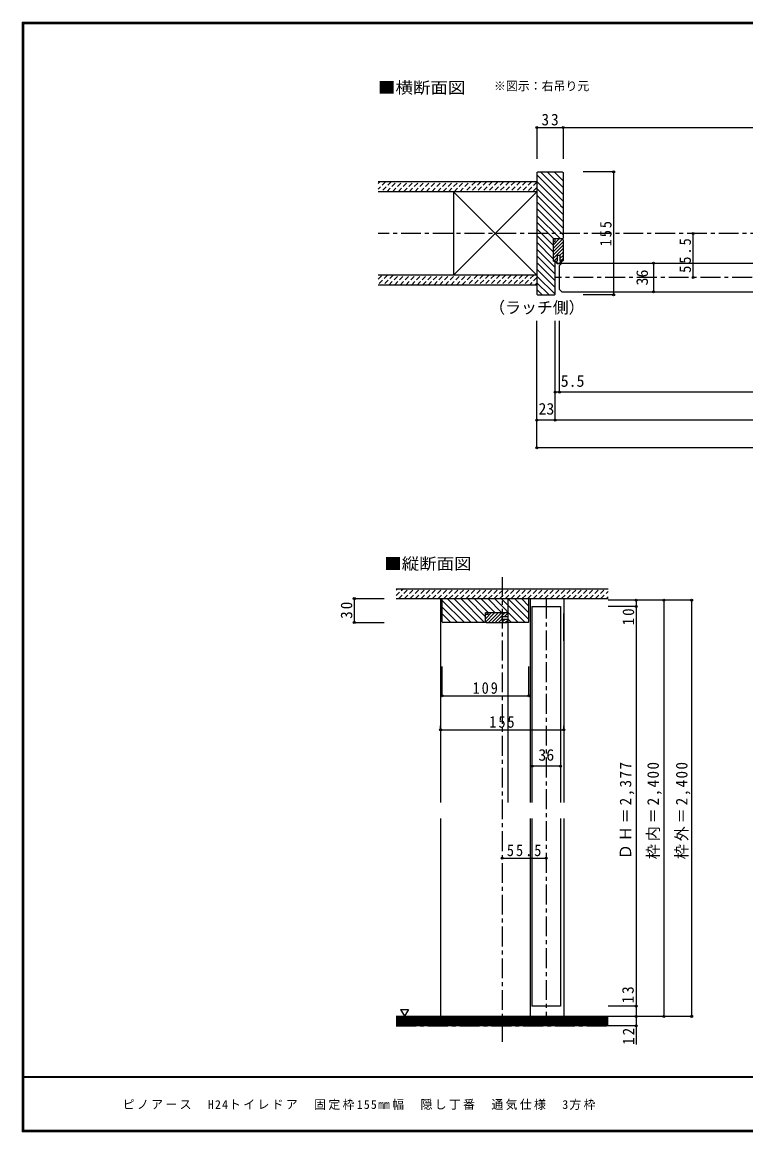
# Model space of a CAD drawing. Units: millimetres at full size, sheet at 1:5. Extents: x -973 to 977, y -718 to 696.
# Drawn here: x -973 to -62, y -701 to 696 of the extents above; entities that cross this region are included whole.
import ezdxf
from ezdxf.enums import TextEntityAlignment as Align

# ---------------------------------------------------------------- set-up
doc = ezdxf.new("R2010")
doc.units = ezdxf.units.MM
doc.header["$LTSCALE"] = 5
doc.header["$PDMODE"] = 32
doc.header["$PDSIZE"] = 2.5
doc.linetypes.add('CHAIN1', pattern=[8, 5, -1, 1, -1])
doc.linetypes.add('DASHED1', pattern=[1.8, 1.2, -0.6])
for name, color, linetype in [('0-0_補助線', 4, 'Continuous'), ('0-1_通り芯', 4, 'CHAIN1'), ('0-3_仕上げ', 7, 'Continuous'), ('0-4_枠', 3, 'Continuous'), ('0-6_扉', 6, 'Continuous'), ('0-A_文字', 3, 'Continuous'), ('0-B_寸法', 7, 'Continuous'), ('0-C_ハッチ', 4, 'DASHED1'), ('F-1_枠', 6, 'Continuous'), ('F-A_文字', 7, 'Continuous')]:
    doc.layers.add(name, color=color, linetype=linetype)
doc.styles.add('ＭＳ ゴシック', font='')
doc.styles.get('ＭＳ ゴシック').set_extended_font_data('MS Gothic')

msp = doc.modelspace()

# ---------------------------------------------------------------- linework, layer by layer
at = {"layer": '0-0_補助線'}
for p, q in [((-325.347, 563.226), (-292.347, 563.226)), ((-325.347, 563.226), (-325.347, 523.665)), ((-292.347, 563.226), (-292.347, 523.665)), ((-292.347, 563.226), (295.653, 563.226)), ((-325.347, 503.609), (-292.347, 470.609)), ((-320.752, 507.5), (-292.347, 479.095)), ((-312.267, 507.5), (-292.347, 487.58)), ((-303.782, 507.5), (-292.347, 496.065)), ((-228.679, 507.5), (-267.264, 507.5)), ((-228.679, 507.5), (-228.679, 352.5)), ((-325.347, 495.124), (-295.624, 465.401)), ((-325.347, 486.639), (-292.347, 453.639)), ((-325.347, 478.154), (-292.347, 445.154)), ((-325.347, 469.668), (-292.347, 436.668)), ((-325.347, 461.183), (-292.347, 428.183)), ((-295.447, 465.224), (-292.347, 462.124)), ((-325.347, 452.698), (-295.649, 423)), ((-325.347, 444.213), (-304.134, 423)), ((-325.347, 435.727), (-304.347, 414.727)), ((-325.347, 427.242), (-304.347, 406.242)), ((-297.125, 423), (-304.347, 415.778)), ((-292.96, 422.922), (-304.347, 411.535)), ((-292.347, 419.292), (-304.347, 407.292)), ((-325.347, 418.757), (-304.347, 397.757)), ((-325.347, 410.271), (-302.347, 387.271)), ((-292.347, 415.05), (-304.347, 403.05)), ((-292.347, 410.807), (-304.347, 398.807)), ((-292.347, 406.565), (-296.912, 402)), ((-325.347, 401.786), (-302.347, 378.786)), ((-325.347, 393.301), (-302.347, 370.301)), ((-299.847, 399.065), (-303.912, 395)), ((-293.847, 392.5), (-296.847, 389.5)), ((-292.347, 402.322), (-296.447, 398.222)), ((-292.347, 398.079), (-295.426, 395)), ((-325.347, 384.816), (-302.347, 361.816)), ((-325.347, 376.33), (-302.432, 353.415)), ((-325.347, 367.845), (-310.002, 352.5)), ((-325.347, 359.36), (-318.487, 352.5)), ((-228.679, 352.5), (-267.264, 352.5)), ((-444.5, -31.926), (-416.67, -59.756)), ((-444.5, -40.412), (-425.156, -59.756)), ((-438.185, -29.756), (-408.185, -59.756)), ((-429.7, -29.756), (-399.7, -59.756)), ((-421.214, -29.756), (-391.214, -59.756)), ((-412.729, -29.756), (-390, -52.485)), ((-404.244, -29.756), (-386.244, -47.756)), ((-395.759, -29.756), (-377.759, -47.756)), ((-387.273, -29.756), (-369.298, -47.732)), ((-378.788, -29.756), (-348.788, -59.756)), ((-370.303, -29.756), (-340.303, -59.756)), ((-362, -29.756), (-362, -286.506)), ((-361.817, -29.756), (-335.5, -56.074)), ((-353.332, -29.756), (-335.5, -47.588)), ((-344.847, -29.756), (-335.5, -39.103)), ((-336.362, -29.756), (-335.5, -30.618)), ((-444.5, -48.897), (-433.641, -59.756)), ((-390, -54.978), (-382.778, -47.756)), ((-390, -50.736), (-389.02, -49.756)), ((-389.922, -59.143), (-378.535, -47.756)), ((-386.292, -59.756), (-374.292, -47.756)), ((-382.05, -59.756), (-370.05, -47.756)), ((-377.807, -59.756), (-365.807, -47.756)), ((-373.565, -59.756), (-369, -55.192)), ((-369.322, -59.756), (-365.222, -55.656)), ((-366.065, -52.256), (-362, -48.192)), ((-362, -55.029), (-357.273, -59.756)), ((-365.079, -59.756), (-362, -56.677)), ((-444.5, -152.215), (-444.5, -115.207)), ((-335.5, -152.215), (-335.5, -115.207)), ((-444.5, -152.215), (-335.5, -152.215)), ((-446.5, -194.92), (-446.5, -189.709)), ((-446.5, -194.92), (-291.5, -194.92)), ((-291.5, -194.92), (-291.5, -189.709))]:
    msp.add_line(p, q, dxfattribs=at)
at = {"layer": '0-0_補助線', "color": 3}
for p, q in [((-325.347, 506.5), (-325.347, 353.5)), ((-292.347, 506.5), (-292.347, 424)), ((-304.347, 395), (-304.347, 423)), ((-293.347, 423), (-304.347, 423)), ((-304.347, 420), (-302.347, 420)), ((-302.347, 420), (-302.347, 423)), ((-292.347, 422), (-292.347, 396)), ((-292.347, 422), (-292.347, 396)), ((-304.347, 395), (-299.847, 395)), ((-302.368, 395), (-302.368, 395.004)), ((-302.347, 353.5), (-302.347, 395)), ((-299.847, 402), (-299.847, 395)), ((-296.447, 402), (-299.847, 402)), ((-296.447, 402), (-296.447, 395)), ((-293.347, 395), (-296.447, 395)), ((-293.897, 395), (-293.897, 395.004)), ((-302.347, 353.5), (-303.347, 352.5)), ((-444.5, -58.756), (-444.5, -29.756)), ((-335.5, -58.756), (-335.5, -29.756)), ((-390, -58.756), (-390, -47.756)), ((-362, -47.756), (-390, -47.756)), ((-387, -49.756), (-390, -49.756)), ((-387, -47.756), (-387, -49.756)), ((-369, -52.256), (-362, -52.256)), ((-369, -55.656), (-369, -52.256)), ((-369, -55.656), (-362, -55.656)), ((-362, -47.756), (-362, -52.256)), ((-362, -58.756), (-362, -55.656)), ((-444.5, -58.756), (-443.5, -59.756)), ((-391, -59.756), (-443.5, -59.756)), ((-389, -59.756), (-363, -59.756)), ((-336.5, -59.756), (-361, -59.756)), ((-336.5, -59.756), (-335.5, -58.756))]:
    msp.add_line(p, q, dxfattribs=at)
at = {"layer": '0-0_補助線', "color": 6}
for p, q in [((-293.847, 392.5), (-296.847, 389.5)), ((-296.847, 359.5), (-296.847, 389.5)), ((-296.847, 359.5), (-293.847, 356.5))]:
    msp.add_line(p, q, dxfattribs=at)
at = {"layer": '0-0_補助線', "color": 3}
for points in [[(-325.347, 506.5), (-324.347, 507.5), (-293.347, 507.5), (-292.347, 506.5)], [(-325.347, 353.5), (-324.347, 352.5), (-303.347, 352.5)]]:
    msp.add_lwpolyline(points, dxfattribs=at)
for centre, start, end in [((-293.347, 424), 270, 0), ((-293.347, 422), 0, 90), ((-293.347, 396), 270, 0), ((-391, -58.756), 270, 0), ((-389, -58.756), 180, 270), ((-363, -58.756), 270, 0), ((-361, -58.756), 180, 270)]:
    msp.add_arc(centre, 1, start, end, dxfattribs=at)
at = {"layer": '0-0_補助線'}
for radius, start, end in [(4.487, 199.27144, 340.72855), (3.887, 202.39487, 337.60513)]:
    msp.add_arc((-298.083, 396.485), radius, start, end, dxfattribs=at)
at = {"layer": '0-0_補助線', "color": 7}
for radius, start, end in [(4.487, 199.27144, 340.72855), (3.887, 202.39487, 337.60513)]:
    msp.add_arc((-298.083, 396.485), radius, start, end, dxfattribs=at)
for p in [(-325.347, 563.226), (-292.347, 563.226), (-228.679, 507.5), (-228.679, 352.5), (-444.5, -152.215), (-335.5, -152.215), (-446.5, -194.92), (-291.5, -194.92)]:
    msp.add_point(p, dxfattribs=at)
at = {"layer": '0-1_通り芯'}
for p, q in [((528.653, 430), (-525.347, 430)), ((-369, -2.5), (-369, -587.5)), ((-313.5, -29.756), (-313.5, -555.5)), ((-502.5, -567.5), (-235.5, -567.5))]:
    msp.add_line(p, q, dxfattribs=at)
at = {"layer": '0-3_仕上げ', "color": 2}
for p, q in [((-325.347, 495), (-525.347, 495)), ((-325.347, 482.5), (-525.347, 482.5)), ((-325.347, 377.5), (-525.347, 377.5)), ((-325.347, 365), (-525.347, 365)), ((-502.5, -17.256), (-235.5, -17.256)), ((-235.5, -555.5), (-502.5, -555.5)), ((-235.5, -567.5), (-502.5, -567.5))]:
    msp.add_line(p, q, dxfattribs=at)
at = {"layer": '0-3_仕上げ', "color": 3}
msp.add_line((-430.347, 482.5), (-430.347, 377.5), dxfattribs=at)
at = {"layer": '0-3_仕上げ'}
for p, q in [((-325.347, 377.5), (-430.347, 482.5)), ((-430.347, 377.5), (-325.347, 482.5)), ((-502.5, -29.756), (-235.5, -29.756)), ((-235.5, -557), (-502.5, -557)), ((-235.5, -558.5), (-502.5, -558.5)), ((-235.5, -560), (-502.5, -560)), ((-235.5, -561.5), (-502.5, -561.5)), ((-235.5, -563), (-502.5, -563)), ((-235.5, -564.5), (-502.5, -564.5)), ((-235.5, -566), (-502.5, -566))]:
    msp.add_line(p, q, dxfattribs=at)
at = {"layer": '0-4_枠', "color": 4}
for p, q in [((-446.5, -29.756), (-446.5, -286.506)), ((-334, -29.756), (-334, -286.506)), ((-291.5, -29.756), (-291.5, -286.506)), ((-446.5, -306.506), (-446.5, -555.5)), ((-334, -306.506), (-334, -555.5)), ((-291.5, -306.506), (-291.5, -555.5))]:
    msp.add_line(p, q, dxfattribs=at)
at = {"layer": '0-6_扉'}
for p, q in [((-293.847, 392.5), (299.153, 392.5)), ((-293.847, 356.5), (299.153, 356.5)), ((-331.5, -39.756), (-331.5, -286.506)), ((-331.5, -306.506), (-331.5, -542.5)), ((-295.5, -306.506), (-295.5, -542.5)), ((-295.5, -542.5), (-331.5, -542.5))]:
    msp.add_line(p, q, dxfattribs=at)
msp.add_lwpolyline([(-331.5, -39.756), (-295.5, -39.756), (-295.5, -286.506)], dxfattribs=at)
at = {"layer": '0-A_文字', "color": 7}
msp.add_line((-496.935, -546.686), (-491.935, -555.347), dxfattribs=at)
msp.add_lwpolyline([(-496.935, -546.686), (-486.935, -546.686), (-491.935, -555.347)], dxfattribs=at)
at = {"layer": '0-B_寸法', "color": 4}
for p, q in [((-128.679, 374.5), (-128.679, 430)), ((-178.679, 392.5), (-178.679, 356.5)), ((-325.347, 160), (-325.347, 320)), ((-302.347, 195), (-302.347, 320)), ((-296.847, 230), (-296.847, 320)), ((305.653, 230), (-301.347, 230)), ((328.653, 195), (-325.347, 195)), ((328.653, 160), (-325.347, 160)), ((-555.213, -29.756), (-517.5, -29.756)), ((-555.213, -29.756), (-555.213, -59.756)), ((-130.5, -31.556), (-235.5, -31.556)), ((-200.5, -39.756), (-235.5, -39.756)), ((-200.5, -31.556), (-200.5, -590.959)), ((-165.5, -31.556), (-165.5, -555.5)), ((-130.5, -31.556), (-130.5, -555.5)), ((-291.5, -82.978), (-291.5, -48.456)), ((-555.213, -59.756), (-517.5, -59.756)), ((-295.5, -240.638), (-331.5, -240.638)), ((-369, -356.506), (-313.5, -356.506)), ((-200.5, -542.5), (-235.5, -542.5)), ((-130.5, -555.5), (-235.5, -555.5)), ((-200.5, -567.5), (-235.5, -567.5))]:
    msp.add_line(p, q, dxfattribs=at)
at = {"layer": '0-B_寸法', "color": 4, "linetype": 'CHAIN1'}
msp.add_line((305.653, 374.5), (-302.347, 374.5), dxfattribs=at)
at = {"layer": '0-B_寸法'}
for p in [(-128.679, 430), (-178.679, 392.5), (-128.679, 374.5), (-178.679, 356.5), (-302.347, 230), (-296.847, 230), (-325.347, 195), (-302.347, 195), (-325.347, 160), (-555.213, -29.756), (-200.5, -31.556), (-200.5, -39.756), (-165.5, -31.556), (-130.5, -31.556), (-555.213, -59.756), (-331.5, -240.638), (-295.5, -240.638), (-369, -356.506), (-313.5, -356.506), (-200.5, -542.5), (-200.5, -555.5), (-165.5, -555.5), (-130.5, -555.5), (-200.5, -567.5)]:
    msp.add_point(p, dxfattribs=at)
at = {"layer": '0-C_ハッチ'}
for p, q in [((-525.347, 492.668), (-523.015, 495)), ((-515.944, 495), (-525.347, 485.597)), ((-508.873, 495), (-521.373, 482.5)), ((-514.302, 482.5), (-501.802, 495)), ((-507.231, 482.5), (-494.731, 495)), ((-500.16, 482.5), (-487.66, 495)), ((-493.089, 482.5), (-480.589, 495)), ((-486.018, 482.5), (-473.518, 495)), ((-478.947, 482.5), (-466.447, 495)), ((-471.876, 482.5), (-459.376, 495)), ((-464.805, 482.5), (-452.305, 495)), ((-457.734, 482.5), (-445.234, 495)), ((-450.662, 482.5), (-438.162, 495)), ((-443.591, 482.5), (-431.091, 495)), ((-436.52, 482.5), (-424.02, 495)), ((-429.449, 482.5), (-416.949, 495)), ((-422.378, 482.5), (-409.878, 495)), ((-402.807, 495), (-415.307, 482.5)), ((-395.736, 495), (-408.236, 482.5)), ((-388.665, 495), (-401.165, 482.5)), ((-381.594, 495), (-394.094, 482.5)), ((-374.523, 495), (-387.023, 482.5)), ((-367.452, 495), (-379.952, 482.5)), ((-360.381, 495), (-372.881, 482.5)), ((-353.31, 495), (-365.81, 482.5)), ((-346.239, 495), (-358.739, 482.5)), ((-339.168, 495), (-351.668, 482.5)), ((-332.096, 495), (-344.596, 482.5)), ((-325.347, 494.678), (-337.525, 482.5)), ((-325.347, 487.607), (-330.454, 482.5)), ((-525.347, 372.46), (-520.307, 377.5)), ((-513.236, 377.5), (-525.347, 365.389)), ((-506.165, 377.5), (-518.665, 365)), ((-511.594, 365), (-499.094, 377.5)), ((-504.523, 365), (-492.023, 377.5)), ((-497.452, 365), (-484.952, 377.5)), ((-490.381, 365), (-477.881, 377.5)), ((-483.31, 365), (-470.81, 377.5)), ((-476.239, 365), (-463.739, 377.5)), ((-469.168, 365), (-456.668, 377.5)), ((-462.096, 365), (-449.596, 377.5)), ((-455.025, 365), (-442.525, 377.5)), ((-447.954, 365), (-435.454, 377.5)), ((-440.883, 365), (-428.383, 377.5)), ((-433.812, 365), (-421.312, 377.5)), ((-426.741, 365), (-414.241, 377.5)), ((-419.67, 365), (-407.17, 377.5)), ((-400.099, 377.5), (-412.599, 365)), ((-393.028, 377.5), (-405.528, 365)), ((-385.957, 377.5), (-398.457, 365)), ((-378.886, 377.5), (-391.386, 365)), ((-371.815, 377.5), (-384.315, 365)), ((-364.744, 377.5), (-377.244, 365)), ((-357.673, 377.5), (-370.173, 365)), ((-350.601, 377.5), (-363.101, 365)), ((-343.53, 377.5), (-356.03, 365)), ((-336.459, 377.5), (-348.959, 365)), ((-329.388, 377.5), (-341.888, 365)), ((-325.347, 374.47), (-334.817, 365)), ((-325.347, 367.399), (-327.746, 365)), ((-502.5, -25.951), (-493.805, -17.256)), ((-502.5, -18.88), (-500.876, -17.256)), ((-499.234, -29.756), (-486.734, -17.256)), ((-492.163, -29.756), (-479.663, -17.256)), ((-485.091, -29.756), (-472.591, -17.256)), ((-478.02, -29.756), (-465.52, -17.256)), ((-470.949, -29.756), (-458.449, -17.256)), ((-463.878, -29.756), (-451.378, -17.256)), ((-456.807, -29.756), (-444.307, -17.256)), ((-449.736, -29.756), (-437.236, -17.256)), ((-442.665, -29.756), (-430.165, -17.256)), ((-435.594, -29.756), (-423.094, -17.256)), ((-428.523, -29.756), (-416.023, -17.256)), ((-421.452, -29.756), (-408.952, -17.256)), ((-414.381, -29.756), (-401.881, -17.256)), ((-407.31, -29.756), (-394.81, -17.256)), ((-400.239, -29.756), (-387.739, -17.256)), ((-393.168, -29.756), (-380.668, -17.256)), ((-386.097, -29.756), (-373.597, -17.256)), ((-379.025, -29.756), (-366.525, -17.256)), ((-371.954, -29.756), (-359.454, -17.256)), ((-364.883, -29.756), (-352.383, -17.256)), ((-357.812, -29.756), (-345.312, -17.256)), ((-350.741, -29.756), (-338.241, -17.256)), ((-343.67, -29.756), (-331.17, -17.256)), ((-336.599, -29.756), (-324.099, -17.256)), ((-329.528, -29.756), (-317.028, -17.256)), ((-322.457, -29.756), (-309.957, -17.256)), ((-315.386, -29.756), (-302.886, -17.256)), ((-308.315, -29.756), (-295.815, -17.256)), ((-301.244, -29.756), (-288.744, -17.256)), ((-294.173, -29.756), (-281.673, -17.256)), ((-287.102, -29.756), (-274.602, -17.256)), ((-280.031, -29.756), (-267.531, -17.256)), ((-272.959, -29.756), (-260.459, -17.256)), ((-265.888, -29.756), (-253.388, -17.256)), ((-258.817, -29.756), (-246.317, -17.256)), ((-251.746, -29.756), (-239.246, -17.256)), ((-244.675, -29.756), (-235.5, -20.581)), ((-237.604, -29.756), (-235.5, -27.652))]:
    msp.add_line(p, q, dxfattribs=at)
at = {"layer": 'F-1_枠'}
for p, q in [((-973.347, 695.833), (-973.347, -700.833)), ((-973.347, 695.833), (976.653, 695.833)), ((-973.347, 695), (976.653, 695)), ((-973.347, 694.167), (976.653, 694.167)), ((-972.514, 695.833), (-972.514, -700.833)), ((-971.68, 695.833), (-971.68, -700.833)), ((976.653, -631.667), (-973.347, -631.667)), ((976.653, -632.5), (-973.347, -632.5)), ((976.653, -699.167), (-973.347, -699.167)), ((976.653, -700), (-973.347, -700)), ((976.653, -700.833), (-973.347, -700.833))]:
    msp.add_line(p, q, dxfattribs=at)

# ---------------------------------------------------------------- texts
at = {"layer": '0-0_補助線', "color": 7, "char_height": 14.66, "attachment_point": 7, "style": 'ＭＳ ゴシック'}
for s, insert in [('\\T1.27;\\W0.95;33', (-319.472, 565.726)), ('\\T1.27;\\W0.9;109', (-406.25, -149.715)), ('\\T1.27;\\W0.9;155', (-385.25, -192.42))]:
    msp.add_mtext(s, dxfattribs=dict(at, insert=insert))
at = {"layer": '0-0_補助線', "color": 7, "insert": (-231.179, 413.75), "char_height": 14.66, "attachment_point": 7, "rotation": 90, "style": 'ＭＳ ゴシック'}
msp.add_mtext('\\T1.27;\\W0.9;155', dxfattribs=at)
at = {"layer": '0-A_文字', "color": 7, "style": 'ＭＳ ゴシック', "width": 1.1}
for s, p in [('■横断面図', (-525.347, 601.667)), ('■縦断面図', (-517.5, 2.5))]:
    msp.add_text(s, height=14.66, dxfattribs=at).set_placement(p, align=Align.BOTTOM_LEFT)
at = {"layer": '0-A_文字', "color": 7, "style": 'ＭＳ ゴシック'}
for s, height, p in [('※図示：右吊り元', 11, (-379.39, 606.667)), ('（ラッチ側）', 14.66, (-385.347, 325))]:
    msp.add_text(s, height=height, dxfattribs=at).set_placement(p, align=Align.BOTTOM_LEFT)
at = {"layer": '0-B_寸法', "style": 'ＭＳ ゴシック'}
msp.add_text('36', height=14.66, rotation=90, dxfattribs=at).set_placement((-181.179, 364.5), align=Align.BOTTOM_LEFT)
for s, p in [('5.5', (-295.361, 232.5)), ('23', (-323.347, 197.5)), ('36', (-323.5, -238.138))]:
    msp.add_text(s, height=14.66, dxfattribs=at).set_placement(p, align=Align.BOTTOM_LEFT)
at = {"layer": '0-B_寸法', "char_height": 14.66, "attachment_point": 7, "rotation": 90, "style": 'ＭＳ ゴシック'}
for s, insert in [('\\T1.28;\\W0.9;55.5', (-131.179, 380.375)), ('\\T1.27;\\W0.95;30', (-557.539, -55.107)), ('\\T1.27;\\W0.95;10', (-202.663, -63.466)), ('\\T1.19;\\W0.95;ＤＨ＝2,377', (-202.68, -357.756)), ('\\T1.19;\\W0.95;枠内＝2,400', (-168, -357.756)), ('\\T1.19;\\W0.95;枠外＝2,400', (-131.986, -357.756)), ('\\T1.27;\\W0.95;13', (-203.209, -539.215)), ('\\T1.27;\\W0.95;12', (-202.696, -591.464))]:
    msp.add_mtext(s, dxfattribs=dict(at, insert=insert))
at = {"layer": '0-B_寸法', "insert": (-363.125, -354.006), "char_height": 14.66, "attachment_point": 7, "style": 'ＭＳ ゴシック'}
msp.add_mtext('\\T1.28;\\W0.9;55.5', dxfattribs=at)
at = {"layer": 'F-A_文字', "insert": (-846.68, -673.333), "char_height": 11, "attachment_point": 7, "style": 'ＭＳ ゴシック'}
msp.add_mtext('\\T1.19;ピノアース\u3000H24トイレドア\u3000固定枠155㎜幅\u3000隠し丁番\u3000通気仕様\u30003方枠', dxfattribs=at)

doc.saveas('drawing.dxf')
